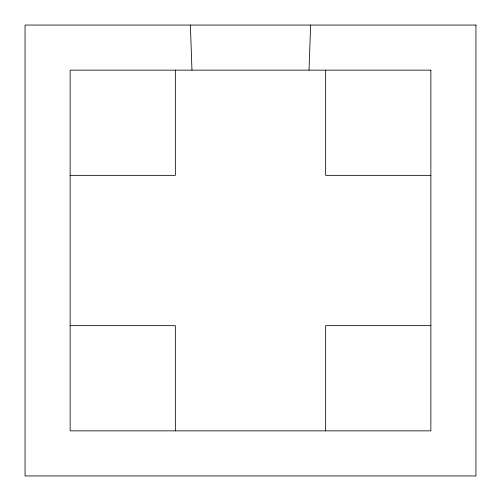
<?xml version="1.0" encoding="UTF-8"?>
<svg xmlns="http://www.w3.org/2000/svg" width="501" height="501" viewBox="0 0 501 501"><rect width="100%" height="100%" fill="white"/><g stroke="black" fill="none" stroke-linecap="round" stroke-linejoin="round"><path stroke-width="0.75" d="M309.029 70.14L310.62 25.05M70.14 175.35L175.35 175.35L175.35 70.14M430.86 175.35L325.65 175.35L325.65 70.14M70.14 325.65L175.35 325.65L175.35 430.86M430.86 325.65L325.65 325.65L325.65 430.86M190.38 25.05L191.971 70.14M475.95 25.05L25.05 25.05L25.05 475.95L475.95 475.95L475.95 25.05M430.86 70.14L70.14 70.14L70.14 430.86L430.86 430.86L430.86 70.14"/></g></svg>
